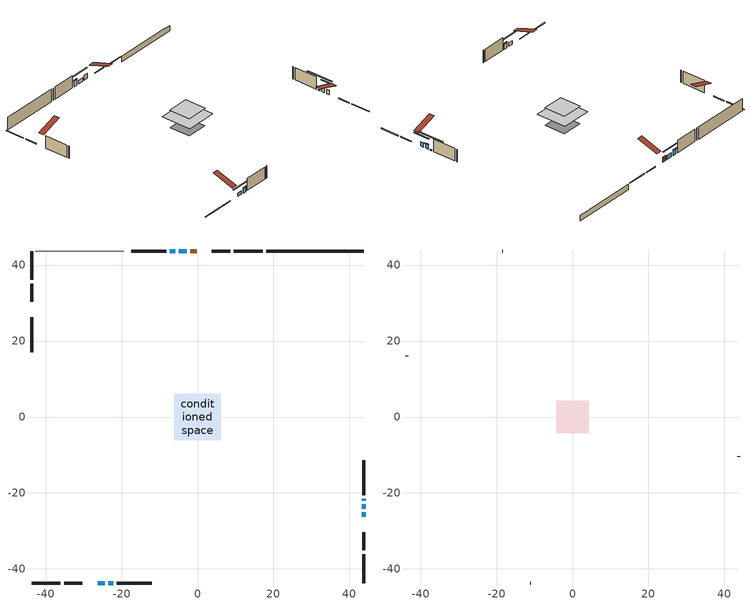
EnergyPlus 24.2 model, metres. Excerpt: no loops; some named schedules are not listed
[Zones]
conditioned space
 floor adiabatic (AdiabaticFloorConstruction): -6.06,-6.06 -6.06,6.06 6.06,6.06 6.06,-6.06 z3.35
 floor foundation (Slab1 construction): -4.21,-4.21 -4.21,4.21 4.21,4.21 4.21,-4.21 z-1.22
 wall outside (RimJoist1 construction): 17.18,43.71 9.54,43.71 / -43.71,-43.71 -36.07,-43.71 / -43.71,43.71 -43.71,36.07 / 43.71,-43.71 43.71,-36.07 z0.91:1.21
 wall outside (RimJoist2 construction): 8.61,43.71 3.81,43.71 / -35.14,-43.71 -30.34,-43.71 / -43.71,35.14 -43.71,30.34 / 43.71,-35.14 43.71,-30.34 z0.91:1.21
 wall outside (AdiabaticWallConstruction 1): -0.25,43.71 -1.9,43.71 z0.91:2.94
 wall outside (AdiabaticWallConstruction): 43.71,-26.29 43.71,-25.11 / 43.71,-24.18 43.71,-23 z0.91:2.66; -2.83,43.71 -4.89,43.71 z0.91:2.44; -26.29,-43.71 -24.45,-43.71 z0.91:2.27; -5.82,43.71 -7.28,43.71 z0.91:3.08; -23.52,-43.71 -22.23,-43.71 z0.91:2.84; 43.71,-22.08 43.71,-21.55 z0.91:1.3
 wall outside (Wall1 construction): -8.21,43.71 -17.44,43.71 / -21.3,-43.71 -12.07,-43.71 / -43.71,26.29 -43.71,17.06 / 43.71,-20.63 43.71,-11.4 z0.91:5.79
 wall foundation (FoundationWall1 construction): 18.11,43.71,-1.22 18.11,43.71,0.91 41.15,43.71,0.91 41.15,43.71,0.83 43.71,43.71,0.83 43.71,43.71,-1.22
 wall adiabatic (Wall4 construction): -19.48,43.71 -42.78,43.71 z0.91:5.79
 window (WindowConstruction): 43.71,-26.29 43.71,-25.11 z0.91:2.66
 window (WindowConstruction 1): -2.83,43.71 -4.89,43.71 z0.91:2.44
 window (WindowConstruction 2): -26.29,-43.71 -24.45,-43.71 z0.91:2.27
 window (WindowConstruction 3): 43.71,-24.18 43.71,-23 z0.91:2.66
 window (WindowConstruction 4): -5.82,43.71 -7.28,43.71 z0.91:3.08
 window (WindowConstruction 5): -23.52,-43.71 -22.23,-43.71 z0.91:2.84
 window (WindowConstruction 6): 43.71,-22.07 43.71,-21.56 z0.91:1.3
 door (Door): -0.25,43.71 -1.9,43.71 z0.91:2.94
 ceiling adiabatic (AdiabaticFloorConstruction): 6.06,-6.06 6.06,6.06 -6.06,6.06 -6.06,-6.06 z3.35
attic - vented
 floor to conditioned space (Floor1 construction Reversed): -4.29,-4.29 -4.29,4.29 4.29,4.29 4.29,-4.29 z5.79
 wall outside (Wall3 construction): -18.37,43.71 -18.55,43.71 / -11.14,-43.71 -10.96,-43.71 / -43.71,16.13 -43.71,15.95 / 43.71,-10.47 43.71,-10.29 z0.91:5.79
 roof outside (Roof1 construction): 0.68,43.71,5.79 0.68,35.36,8.57 2.88,35.36,8.57 2.88,43.71,5.79; -27.22,-43.71,5.79 -27.22,-35.36,8.57 -29.41,-35.36,8.57 -29.41,-43.71,5.79; -43.71,27.22,5.79 -35.36,27.22,8.57 -35.36,29.41,8.57 -43.71,29.41,5.79; 43.71,-27.22,5.79 35.36,-27.22,8.57 35.36,-29.41,8.57 43.71,-29.41,5.79
shading: 43.71,-22.47 43.71,-28.93 44.12,-28.93 44.12,-22.47 z5.3; -7.53,43.71 -0.19,43.71 -0.19,44.12 -7.53,44.12 z5.08; -21.81,-43.71 -28.93,-43.71 -28.93,-44.12 -21.81,-44.12 z4.91; 43.71,-22.8 43.71,-24.38 44.12,-24.38 44.12,-22.8 z2.86; -7.48,43.71 -5.62,43.71 -5.62,44.12 -7.48,44.12 z3.28; -22.03,-43.71 -23.72,-43.71 -23.72,-44.12 -22.03,-44.12 z3.04; 43.71,-16.48 43.71,-27.16 44.12,-27.16 44.12,-16.48 z6.38
[Building]
Building 1: Terrain=Suburbs
[Site:Location]
Toronto Intl AP_ON: Latitude {deg}=43.68; Longitude {deg}=-79.63; Time Zone {hr}=-5; Elevation {m}=173; Keep Site Location Information=Yes
[Site:GroundTemperature:Shallow]
4.59119, 2.66285, 2.50842, 3.42352, 7.09712, 10.7536, 13.9236, 15.9317, 16.1023, 14.4691, 11.3799, 7.83558
[Site:WaterMainsTemperature]
Calculation Method=Schedule; Temperature Schedule=mains temperature schedule
[Material] Roughness=Rough; Thermal Absorptance=0.9
Name | Thickness {m} | Conductivity {W/m-K} | Density {kg/m3} | Specific Heat {J/kg-K} | Solar Absorptance | Visible Absorptance
asphalt or fiberglass shingles | 0.00635 | 0.162714 | 1121.4 | 1465.45 | 0.4 | 0.4
ceiling loosefill ins | 0.0846667 | 0.0480833 | 16.02 | 1046.75 | 0.7 | 0.7
ceiling stud and cavity | 0.1397 | 0.137024 | 65.682 | 1177.47 | 0.7 | 0.7
concrete 4.0 in. | 0.1016 | 1.803125 | 2242.8 | 837.4 | 0.7 | 0.7
concrete 8.0 in. | 0.2032 | 1.803125 | 2242.8 | 837.4 | 0.7 | 0.7
door material | 0.04445 | 0.188738 | 512.64 | 1214.23 | 0.7 | 0.7
exterior vertical ins | 0.0369022 | 0.029427 | 32.04 | 1214.23 | 0.7 | 0.7
floor covering | 0.0127 | 0.0433444 | 54.468 | 1339.84 | 0.6 | 0.6
floor rigid ins; wall rigid ins | 0.512978 | 0.029427 | 32.04 | 1214.23 | 0.7 | 0.7
floor stud and cavity | 0.1397 | 1.75129 | 37.0049 | 1207.88 | 0.7 | 0.7
furniture material conditioned space 1 | 0.1524 | 0.115458 | 640.8 | 1214.23 | 0.6 | 0.6
gypsum board | 0.0127 | 0.160291 | 801 | 837.4 | 0.6 | 0.6
gypsum board 1 | 0.0127 | 0.160291 | 801 | 837.4 | 0.7 | 0.7
osb sheathing 0.5 in. | 0.0127 | 0.115458 | 512.64 | 1214.23 | 0.7 | 0.7
osb sheathing 0.5 in. 1 | 0.0127 | 0.115458 | 512.64 | 1214.23 | 0.4 | 0.4
osb sheathing 0.75 in. | 0.01905 | 0.115458 | 512.64 | 1214.23 | 0.7 | 0.7
osb sheathing 2.0 in. | 0.0508 | 0.115458 | 512.64 | 1214.23 | 0.7 | 0.7
rim joist stud and cavity | 0.0508 | 0.0382839 | 125.044 | 1163.47 | 0.6 | 0.6
rim joist stud and cavity 1 | 0.0508 | 0.0410046 | 125.044 | 1163.47 | 0.6 | 0.6
wall stud and cavity | 0.1397 | 0.268041 | 139.0536 | 1170.24 | 0.7 | 0.7
wall stud and cavity 1 | 0.0889 | 6.9971 | 50.32683 | 1063.81 | 0.6 | 0.6
wall stud and cavity 2 | 0.1397 | 0.204197 | 139.0536 | 1170.24 | 0.7 | 0.7
wall stud and cavity 3 | 0.0889 | 0.380278 | 52.3479 | 1209.89 | 0.7 | 0.7
wall stud and cavity 4 | 0.0889 | 0.391764 | 83.0341 | 1211.67 | 0.7 | 0.7
wood siding | 0.0254 | 0.102417 | 544.68 | 1172.36 | 0.4 | 0.4
wood siding 1 | 0.00254 | 0.102417 | 544.68 | 1172.36 | 0.4 | 0.4
wood siding 2; wood siding 3; wood siding 4 | 0.0254 | 0.102417 | 544.68 | 1172.36 | 0.7 | 0.7
[WindowMaterial:SimpleGlazingSystem]
Name | U-Factor {W/m2-K} | Solar Heat Gain Coefficient
WindowMaterial | 3.560106 | 0.7
WindowMaterial 1 | 3.66174 | 0.7
WindowMaterial 2 | 3.76338 | 0.69
WindowMaterial 3 | 3.41872 | 0.71
WindowMaterial 4 | 3.4914 | 0.71
WindowMaterial 5 | 5.82052 | 0.53
[Construction]
AdiabaticFloorConstruction: floor stud and cavity, floor rigid ins, osb sheathing 0.75 in., floor covering
AdiabaticWallConstruction: wood siding 3, wall rigid ins, wall stud and cavity 3, gypsum board
AdiabaticWallConstruction 1: wood siding 4, wall rigid ins, wall stud and cavity 3, gypsum board
Door: door material
Floor1 construction Reversed: gypsum board, ceiling stud and cavity, ceiling loosefill ins
FoundationWall1 construction: concrete 8.0 in., gypsum board 1
furniture construction conditioned space 1: furniture material conditioned space 1
PartitionWallConstruction: gypsum board, wall stud and cavity 4, gypsum board
RimJoist1 construction: wood siding 2, osb sheathing 2.0 in., rim joist stud and cavity
RimJoist2 construction: wood siding 2, osb sheathing 2.0 in., rim joist stud and cavity 1
Roof1 construction: asphalt or fiberglass shingles
Slab1 construction: concrete 4.0 in.
Wall1 construction: wood siding, osb sheathing 0.5 in., wall stud and cavity, gypsum board
Wall3 construction: wood siding 1, wall stud and cavity 1
Wall4 construction: osb sheathing 0.5 in. 1, wall stud and cavity 2, gypsum board
WindowConstruction; WindowConstruction 3: WindowMaterial
WindowConstruction 1: WindowMaterial 1
WindowConstruction 2: WindowMaterial 2
WindowConstruction 4: WindowMaterial 3
WindowConstruction 5: WindowMaterial 4
WindowConstruction 6: WindowMaterial 5
[Zone] Multiplier=1; Part of Total Floor Area=Yes
Name | Volume {m3}
attic - vented | 33.177
conditioned space | 544.8
[Space]
Name | Zone | Volume {m3}
attic - vented 1 | attic - vented | 33.177
conditioned space 1 | conditioned space | 544.8
[ZoneInfiltration:EffectiveLeakageArea]
infil attic - vented 1: Zone or Space=attic - vented 1; Schedule=Always On Discrete; Effective Air Leakage Area {cm2}=3039.31; Stack Coefficient=0.000532614; Wind Coefficient=1.55929e-05
[ZoneMixing]
whole house fan mix: Zone or Space=attic - vented; Schedule=Always On Continuous; Design Flow Rate Calculation Method=Flow/Zone; Design Flow Rate {m3/s}=0; Source Zone or Space=conditioned space
[SurfaceProperty:ExposedFoundationPerimeter]
Slab1: Exposed Perimeter Calculation Method=TotalExposedPerimeter; Total Exposed Perimeter {m}=25.603
[InternalMass] Zone or ZoneList=conditioned space; Space or SpaceList=conditioned space 1
Name | Construction | Surface Area {m2}
furniture mass conditioned space 1 | furniture construction conditioned space 1 | 87.1601
partition wall mass | PartitionWallConstruction | 217.9
[Lights]
interior lighting: Zone or ZoneList or Space or SpaceList=conditioned space 1; Schedule=interior lighting schedule; Design Level Calculation Method=LightingLevel; Lighting Level {W}=343.2; Return Air Fraction=0; Fraction Radiant=0.6; Fraction Visible=0.2; Fraction Replaceable=1
[People]
occupants: Zone or ZoneList or Space or SpaceList=conditioned space 1; Number of People Schedule=occupants schedule; Number of People Calculation Method=People; Number of People=3; Fraction Radiant=0.314171; Sensible Heat Fraction=0.56303; Activity Level Schedule=occupants activity schedule; Carbon Dioxide Generation Rate {m3/s-W}=0; Enable ASHRAE 55 Comfort Warnings=No; Mean Radiant Temperature Calculation Type=EnclosureAveraged
[ElectricEquipment] Zone or ZoneList or Space or SpaceList=conditioned space 1; Design Level Calculation Method=EquipmentLevel
Name | Schedule | Design Level {W} | Fraction Latent | Fraction Radiant | Fraction Lost
clothes dryer | clothes dryer schedule | 140.772 | 0.015 | 0.081 | 0.85
clothes washer | clothes washer schedule | 32.1985 | 0.03 | 0.162 | 0.7
cooking range | cooking range schedule | 208.969 | 0.08 | 0.432 | 0.2
dishwasher | dishwasher schedule | 66.8632 | 0.3 | 0.18 | 0.4
fridge | fridge schedule | 72.9452 | 0 | 0.6 | 0
mech vent house fan | mech vent house fan schedule | 0.95 | 0 | 0 | 1
mech vent house fan cfis | mech vent house fan cfis schedule | 0 | 0 | 0 | 0
misc plug loads | misc plug loads schedule | 494.7 | 0.045 | 0.513 | 0.1
whole house fan | Always On Discrete | 0 | 0 | 0 | 1
[OtherEquipment] Zone or ZoneList or Space or SpaceList=conditioned space 1; Design Level Calculation Method=EquipmentLevel
Name | Fuel Type | Schedule | Design Level {W} | Fraction Latent | Fraction Radiant | Fraction Lost
clothes dryer 1 | Electricity | clothes dryer schedule | 0 | 0.015 | 0.081 | 0.85
cooking range 1 | Electricity | cooking range schedule | 0 | 0.08 | 0.432 | 0.2
general water use latent | None | general water use schedule | 59.3978 | 1 | 0 | 0
general water use sensible | None | general water use schedule | -58.539 | 0 | 0.6 | 0
mech vent house fan latent load | None | Always On Discrete | 0 | 1 | 0 | 0
mech vent house fan sensible load | None | Always On Discrete | 0 | 0 | 0 | 0
water heater energy adjustment1 | NaturalGas | Always On Discrete | 0.01 | 0 | 0 | 1
[ZoneInfiltration:DesignFlowRate] Zone or ZoneList or Space or SpaceList=conditioned space 1; Schedule=Always On Discrete; Design Flow Rate Calculation Method=Flow/Zone; Design Flow Rate {m3/s}=0
infil flow; natural vent flow; whole house fan flow
[AvailabilityManager:Scheduled]
central ac and furnace airloop Availability Manager: Schedule=Always On Discrete
[Foundation:Kiva]
Foundation Kiva 1: Initial Indoor Air Temperature {C}=18; Wall Height Above Grade {m}=0.910011; Wall Depth Below Slab {m}=0.2032; Custom Block Material Name 1=exterior vertical ins; Custom Block Depth 1 {m}=2.13; Custom Block X Position 1 {m}=0.2159; Custom Block Z Position 1 {m}=0
[Foundation:Kiva:Settings]
Soil Conductivity {W/m-K}=0.849921; Soil Density {kg/m3}=1842.3; Soil Specific Heat {J/kg-K}=418.7; Ground Solar Absorptivity=0.9; Ground Thermal Absorptivity=0.9; Ground Surface Roughness {m}=0.03; Far-Field Width {m}=40; Deep-Ground Boundary Condition=ZeroFlux; Deep-Ground Depth {m}=40; Minimum Cell Dimension {m}=0.2; Maximum Cell Growth Coefficient=3; Simulation Timestep=Timestep
[Exterior:Lights]
exterior lighting: Schedule=exterior lighting schedule; Design Level {W}=75.6
[EnergyManagementSystem:GlobalVariable]
central_ac_and_furnace_airloop_Fan_RTF
infil_program_Qfan
infil_program_Qinf
natural_vent_program_Qnv
natural_vent_program_Qwhf
[EnergyManagementSystem:Sensor]
Name | Output:Variable or Output:Meter Index Key | Output:Variable or Output:Meter
airflow_gain | infil flow | Infiltration Sensible Heat Gain Energy
airflow_gain_1 | natural vent flow | Infiltration Sensible Heat Gain Energy
airflow_gain_2 | whole house fan flow | Infiltration Sensible Heat Gain Energy
airflow_loss | infil flow | Infiltration Sensible Heat Loss Energy
airflow_loss_1 | natural vent flow | Infiltration Sensible Heat Loss Energy
airflow_loss_2 | whole house fan flow | Infiltration Sensible Heat Loss Energy
clg_load_cond |  | Cooling:EnergyTransfer:Zone:CONDITIONED SPACE
clg_sp_s; clg_sp_s_1 | cooling setpoint | Schedule Value
clothes_dryer_exhaust_0_sch_s | clothes dryer exhaust 0 schedule | Schedule Value
cool_season | cooling season schedule | Schedule Value
htg_load_cond |  | Heating:EnergyTransfer:Zone:CONDITIONED SPACE
htg_sp_s; htg_sp_s_1 | heating setpoint | Schedule Value
ig_ee_conv | clothes dryer | Electric Equipment Convective Heating Energy
ig_ee_conv_2 | cooking range | Electric Equipment Convective Heating Energy
ig_ee_conv_4 | fridge | Electric Equipment Convective Heating Energy
ig_ee_conv_5 | misc plug loads | Electric Equipment Convective Heating Energy
ig_ee_conv_6 | whole house fan | Electric Equipment Convective Heating Energy
ig_ee_rad | clothes dryer | Electric Equipment Radiant Heating Energy
ig_ee_rad_2 | cooking range | Electric Equipment Radiant Heating Energy
ig_ee_rad_4 | fridge | Electric Equipment Radiant Heating Energy
ig_ee_rad_5 | misc plug loads | Electric Equipment Radiant Heating Energy
ig_ee_rad_6 | whole house fan | Electric Equipment Radiant Heating Energy
ig_lgt_conv | interior lighting | Lights Convective Heating Energy
ig_lgt_rad | interior lighting | Lights Radiant Heating Energy
ig_lgt_vis | interior lighting | Lights Visible Radiation Heating Energy
ig_oe_conv | clothes dryer 1 | Other Equipment Convective Heating Energy
ig_oe_conv_1 | cooking range 1 | Other Equipment Convective Heating Energy
ig_oe_conv_2 | general water use latent | Other Equipment Convective Heating Energy
ig_oe_conv_3 | general water use sensible | Other Equipment Convective Heating Energy
ig_oe_conv_4 | water heater energy adjustment1 | Other Equipment Convective Heating Energy
ig_oe_rad | clothes dryer 1 | Other Equipment Radiant Heating Energy
ig_oe_rad_1 | cooking range 1 | Other Equipment Radiant Heating Energy
ig_oe_rad_2 | general water use latent | Other Equipment Radiant Heating Energy
ig_oe_rad_3 | general water use sensible | Other Equipment Radiant Heating Energy
ig_oe_rad_4 | water heater energy adjustment1 | Other Equipment Radiant Heating Energy
ig_ppl_conv | occupants | People Convective Heating Energy
ig_ppl_rad | occupants | People Radiant Heating Energy
im_conv | furniture mass conditioned space 1 | Surface Inside Face Convection Heat Gain Energy
im_conv_1 | partition wall mass | Surface Inside Face Convection Heat Gain Energy
im_ig | furniture mass conditioned space 1 | Surface Inside Face Internal Gains Radiation Heat Gain Energy
im_ig_1 | partition wall mass | Surface Inside Face Internal Gains Radiation Heat Gain Energy
im_lgt | furniture mass conditioned space 1 | Surface Inside Face Lights Radiation Heat Gain Energy
im_lgt_1 | partition wall mass | Surface Inside Face Lights Radiation Heat Gain Energy
im_sol | furniture mass conditioned space 1 | Surface Inside Face Solar Radiation Heat Gain Energy
im_sol_1 | partition wall mass | Surface Inside Face Solar Radiation Heat Gain Energy
im_surf | furniture mass conditioned space 1 | Surface Inside Face Net Surface Thermal Radiation Heat Gain Energy
im_surf_1 | partition wall mass | Surface Inside Face Net Surface Thermal Radiation Heat Gain Energy
mv_conv | mech vent house fan | Electric Equipment Convective Heating Energy
mv_conv_1 | mech vent house fan cfis | Electric Equipment Convective Heating Energy
mv_conv_2 | mech vent house fan latent load | Other Equipment Convective Heating Energy
mv_conv_3 | mech vent house fan sensible load | Other Equipment Convective Heating Energy
mv_rad | mech vent house fan | Electric Equipment Radiant Heating Energy
mv_rad_1 | mech vent house fan cfis | Electric Equipment Radiant Heating Energy
mv_rad_2 | mech vent house fan latent load | Other Equipment Radiant Heating Energy
mv_rad_3 | mech vent house fan sensible load | Other Equipment Radiant Heating Energy
natural_vent_s | natural vent schedule | Schedule Value
out_pb_s |  | Site Outdoor Air Barometric Pressure
out_wt_s |  | Site Outdoor Air Humidity Ratio
site_vw_s |  | Site Wind Speed
ss_back_out | Window1 | Surface Window Shortwave from Zone Back Out Window Heat Transfer Rate
ss_back_out_1 | Window2 | Surface Window Shortwave from Zone Back Out Window Heat Transfer Rate
ss_back_out_2 | Window4 | Surface Window Shortwave from Zone Back Out Window Heat Transfer Rate
ss_back_out_3 | Window6 | Surface Window Shortwave from Zone Back Out Window Heat Transfer Rate
ss_back_out_4 | Window7 | Surface Window Shortwave from Zone Back Out Window Heat Transfer Rate
ss_back_out_5 | Window8 | Surface Window Shortwave from Zone Back Out Window Heat Transfer Rate
ss_back_out_6 | Window9 | Surface Window Shortwave from Zone Back Out Window Heat Transfer Rate
ss_conv | Door1 | Surface Inside Face Convection Heat Gain Energy
ss_conv_1 | Window1 | Surface Inside Face Convection Heat Gain Energy
ss_conv_2 | Window2 | Surface Inside Face Convection Heat Gain Energy
ss_conv_3 | Window4 | Surface Inside Face Convection Heat Gain Energy
ss_conv_4 | Window6 | Surface Inside Face Convection Heat Gain Energy
ss_conv_5 | Window7 | Surface Inside Face Convection Heat Gain Energy
ss_conv_6 | Window8 | Surface Inside Face Convection Heat Gain Energy
ss_conv_7 | Window9 | Surface Inside Face Convection Heat Gain Energy
ss_ig | Door1 | Surface Inside Face Internal Gains Radiation Heat Gain Energy
ss_ig_1 | Window1 | Surface Inside Face Internal Gains Radiation Heat Gain Energy
ss_ig_2 | Window2 | Surface Inside Face Internal Gains Radiation Heat Gain Energy
ss_ig_3 | Window4 | Surface Inside Face Internal Gains Radiation Heat Gain Energy
ss_ig_4 | Window6 | Surface Inside Face Internal Gains Radiation Heat Gain Energy
ss_ig_5 | Window7 | Surface Inside Face Internal Gains Radiation Heat Gain Energy
ss_ig_6 | Window8 | Surface Inside Face Internal Gains Radiation Heat Gain Energy
ss_ig_7 | Window9 | Surface Inside Face Internal Gains Radiation Heat Gain Energy
ss_lgt | Door1 | Surface Inside Face Lights Radiation Heat Gain Energy
ss_sol | Door1 | Surface Inside Face Solar Radiation Heat Gain Energy
ss_surf | Door1 | Surface Inside Face Net Surface Thermal Radiation Heat Gain Energy
ss_surf_1 | Window1 | Surface Inside Face Net Surface Thermal Radiation Heat Gain Energy
ss_surf_2 | Window2 | Surface Inside Face Net Surface Thermal Radiation Heat Gain Energy
ss_surf_3 | Window4 | Surface Inside Face Net Surface Thermal Radiation Heat Gain Energy
ss_surf_4 | Window6 | Surface Inside Face Net Surface Thermal Radiation Heat Gain Energy
ss_surf_5 | Window7 | Surface Inside Face Net Surface Thermal Radiation Heat Gain Energy
ss_surf_6 | Window8 | Surface Inside Face Net Surface Thermal Radiation Heat Gain Energy
ss_surf_7 | Window9 | Surface Inside Face Net Surface Thermal Radiation Heat Gain Energy
ss_trans_in | Window1 | Surface Window Transmitted Solar Radiation Rate
ss_trans_in_1 | Window2 | Surface Window Transmitted Solar Radiation Rate
ss_trans_in_2 | Window4 | Surface Window Transmitted Solar Radiation Rate
ss_trans_in_3 | Window6 | Surface Window Transmitted Solar Radiation Rate
ss_trans_in_4 | Window7 | Surface Window Transmitted Solar Radiation Rate
ss_trans_in_5 | Window8 | Surface Window Transmitted Solar Radiation Rate
ss_trans_in_6 | Window9 | Surface Window Transmitted Solar Radiation Rate
ss_trans_out | Window1 | Surface Inside Face Initial Transmitted Diffuse Transmitted Out Window Solar Radiation Rate
ss_trans_out_1 | Window2 | Surface Inside Face Initial Transmitted Diffuse Transmitted Out Window Solar Radiation Rate
ss_trans_out_2 | Window4 | Surface Inside Face Initial Transmitted Diffuse Transmitted Out Window Solar Radiation Rate
ss_trans_out_3 | Window6 | Surface Inside Face Initial Transmitted Diffuse Transmitted Out Window Solar Radiation Rate
ss_trans_out_4 | Window7 | Surface Inside Face Initial Transmitted Diffuse Transmitted Out Window Solar Radiation Rate
ss_trans_out_5 | Window8 | Surface Inside Face Initial Transmitted Diffuse Transmitted Out Window Solar Radiation Rate
ss_trans_out_6 | Window9 | Surface Inside Face Initial Transmitted Diffuse Transmitted Out Window Solar Radiation Rate
s_conv | Floor1 | Surface Inside Face Convection Heat Gain Energy
s_conv_1 | FoundationWall1 | Surface Inside Face Convection Heat Gain Energy
s_conv_10 | RimJoist2:270 | Surface Inside Face Convection Heat Gain Energy
s_conv_11 | RimJoist2:90 | Surface Inside Face Convection Heat Gain Energy
s_conv_12 | Slab1 | Surface Inside Face Convection Heat Gain Energy
s_conv_13 | Wall1:0 | Surface Inside Face Convection Heat Gain Energy
s_conv_14 | Wall1:180 | Surface Inside Face Convection Heat Gain Energy
s_conv_15 | Wall1:270 | Surface Inside Face Convection Heat Gain Energy
s_conv_16 | Wall1:90 | Surface Inside Face Convection Heat Gain Energy
s_conv_17 | Wall4 | Surface Inside Face Convection Heat Gain Energy
s_conv_2 | inferred conditioned ceiling | Surface Inside Face Convection Heat Gain Energy
s_conv_3 | inferred conditioned floor | Surface Inside Face Convection Heat Gain Energy
s_conv_4 | RimJoist1:0 | Surface Inside Face Convection Heat Gain Energy
s_conv_5 | RimJoist1:180 | Surface Inside Face Convection Heat Gain Energy
s_conv_6 | RimJoist1:270 | Surface Inside Face Convection Heat Gain Energy
s_conv_7 | RimJoist1:90 | Surface Inside Face Convection Heat Gain Energy
s_conv_8 | RimJoist2:0 | Surface Inside Face Convection Heat Gain Energy
s_conv_9 | RimJoist2:180 | Surface Inside Face Convection Heat Gain Energy
s_ig | Floor1 | Surface Inside Face Internal Gains Radiation Heat Gain Energy
s_ig_1 | FoundationWall1 | Surface Inside Face Internal Gains Radiation Heat Gain Energy
s_ig_10 | RimJoist2:270 | Surface Inside Face Internal Gains Radiation Heat Gain Energy
s_ig_11 | RimJoist2:90 | Surface Inside Face Internal Gains Radiation Heat Gain Energy
s_ig_12 | Slab1 | Surface Inside Face Internal Gains Radiation Heat Gain Energy
s_ig_13 | Wall1:0 | Surface Inside Face Internal Gains Radiation Heat Gain Energy
s_ig_14 | Wall1:180 | Surface Inside Face Internal Gains Radiation Heat Gain Energy
s_ig_15 | Wall1:270 | Surface Inside Face Internal Gains Radiation Heat Gain Energy
s_ig_16 | Wall1:90 | Surface Inside Face Internal Gains Radiation Heat Gain Energy
s_ig_17 | Wall4 | Surface Inside Face Internal Gains Radiation Heat Gain Energy
s_ig_2 | inferred conditioned ceiling | Surface Inside Face Internal Gains Radiation Heat Gain Energy
s_ig_3 | inferred conditioned floor | Surface Inside Face Internal Gains Radiation Heat Gain Energy
s_ig_4 | RimJoist1:0 | Surface Inside Face Internal Gains Radiation Heat Gain Energy
s_ig_5 | RimJoist1:180 | Surface Inside Face Internal Gains Radiation Heat Gain Energy
s_ig_6 | RimJoist1:270 | Surface Inside Face Internal Gains Radiation Heat Gain Energy
s_ig_7 | RimJoist1:90 | Surface Inside Face Internal Gains Radiation Heat Gain Energy
s_ig_8 | RimJoist2:0 | Surface Inside Face Internal Gains Radiation Heat Gain Energy
s_ig_9 | RimJoist2:180 | Surface Inside Face Internal Gains Radiation Heat Gain Energy
s_lgt | Floor1 | Surface Inside Face Lights Radiation Heat Gain Energy
s_lgt_1 | FoundationWall1 | Surface Inside Face Lights Radiation Heat Gain Energy
s_lgt_10 | RimJoist2:270 | Surface Inside Face Lights Radiation Heat Gain Energy
s_lgt_11 | RimJoist2:90 | Surface Inside Face Lights Radiation Heat Gain Energy
s_lgt_12 | Slab1 | Surface Inside Face Lights Radiation Heat Gain Energy
s_lgt_13 | Wall1:0 | Surface Inside Face Lights Radiation Heat Gain Energy
s_lgt_14 | Wall1:180 | Surface Inside Face Lights Radiation Heat Gain Energy
s_lgt_15 | Wall1:270 | Surface Inside Face Lights Radiation Heat Gain Energy
s_lgt_16 | Wall1:90 | Surface Inside Face Lights Radiation Heat Gain Energy
s_lgt_17 | Wall4 | Surface Inside Face Lights Radiation Heat Gain Energy
s_lgt_2 | inferred conditioned ceiling | Surface Inside Face Lights Radiation Heat Gain Energy
s_lgt_3 | inferred conditioned floor | Surface Inside Face Lights Radiation Heat Gain Energy
s_lgt_4 | RimJoist1:0 | Surface Inside Face Lights Radiation Heat Gain Energy
s_lgt_5 | RimJoist1:180 | Surface Inside Face Lights Radiation Heat Gain Energy
s_lgt_6 | RimJoist1:270 | Surface Inside Face Lights Radiation Heat Gain Energy
s_lgt_7 | RimJoist1:90 | Surface Inside Face Lights Radiation Heat Gain Energy
s_lgt_8 | RimJoist2:0 | Surface Inside Face Lights Radiation Heat Gain Energy
s_lgt_9 | RimJoist2:180 | Surface Inside Face Lights Radiation Heat Gain Energy
s_sol | Floor1 | Surface Inside Face Solar Radiation Heat Gain Energy
s_sol_1 | FoundationWall1 | Surface Inside Face Solar Radiation Heat Gain Energy
s_sol_10 | RimJoist2:270 | Surface Inside Face Solar Radiation Heat Gain Energy
s_sol_11 | RimJoist2:90 | Surface Inside Face Solar Radiation Heat Gain Energy
s_sol_12 | Slab1 | Surface Inside Face Solar Radiation Heat Gain Energy
s_sol_13 | Wall1:0 | Surface Inside Face Solar Radiation Heat Gain Energy
s_sol_14 | Wall1:180 | Surface Inside Face Solar Radiation Heat Gain Energy
s_sol_15 | Wall1:270 | Surface Inside Face Solar Radiation Heat Gain Energy
